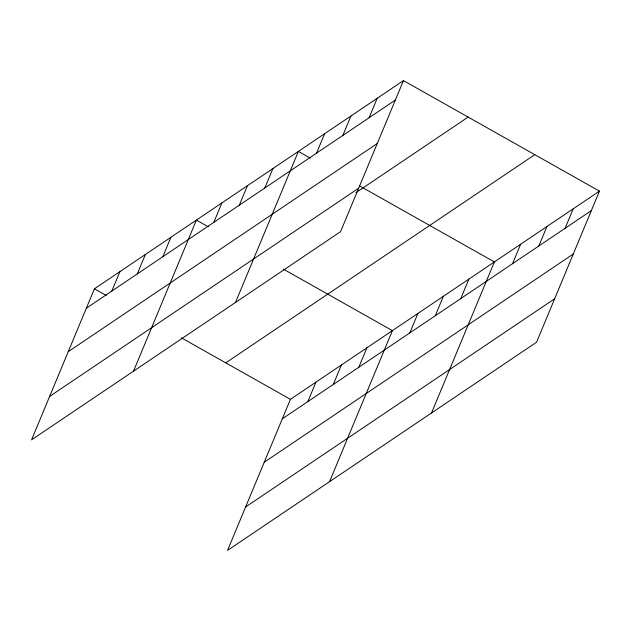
<?xml version="1.0" encoding="UTF-8"?>
<svg xmlns="http://www.w3.org/2000/svg" width="631" height="631" viewBox="0 0 631 631"><rect width="100%" height="100%" fill="white"/><g stroke="black" fill="none" stroke-linecap="round" stroke-linejoin="round"><path stroke-width="0.95" d="M403.461 80.602L94.429 288.793L31.55 439.854L340.574 231.664L403.461 80.602L599.45 191.146L536.571 342.207L227.539 550.398L290.426 399.336L599.45 191.146M111.829 291.072L119.929 271.614M137.321 273.893L145.422 254.443M162.814 256.722L170.914 237.264M133.527 371.154L196.407 220.085L208.325 226.805M213.806 222.372L221.907 202.914M239.299 205.193L247.399 185.735M264.799 188.014L272.892 168.564M235.505 302.446L298.392 151.385L310.302 158.105M316.557 153.144L324.657 133.685M342.822 135.452L350.923 115.994M369.096 117.752L377.188 98.294M307.818 401.624L315.918 382.165M333.31 384.445L341.41 364.986M358.81 367.266L366.903 347.815M329.524 481.698L392.403 330.636L283.303 269.098M409.795 332.916L417.896 313.457M435.295 315.737L443.388 296.286M460.788 298.566L468.888 279.107M431.501 412.997L494.381 261.928L359.662 185.948M512.546 263.695L520.646 244.236M538.819 245.995L546.919 226.537M565.084 228.296L573.185 208.845M86.329 308.251L395.361 100.053M68.251 351.68L377.283 143.482M49.628 396.426L358.653 188.227M355.9 192.7L468.139 117.082M225.748 362.857L534.772 154.666M282.325 418.795L591.35 210.604M264.247 462.223L573.271 254.033M245.617 506.969L554.649 298.779M94.429 288.793L106.347 295.513M181.318 337.798L290.426 399.336"/></g></svg>
